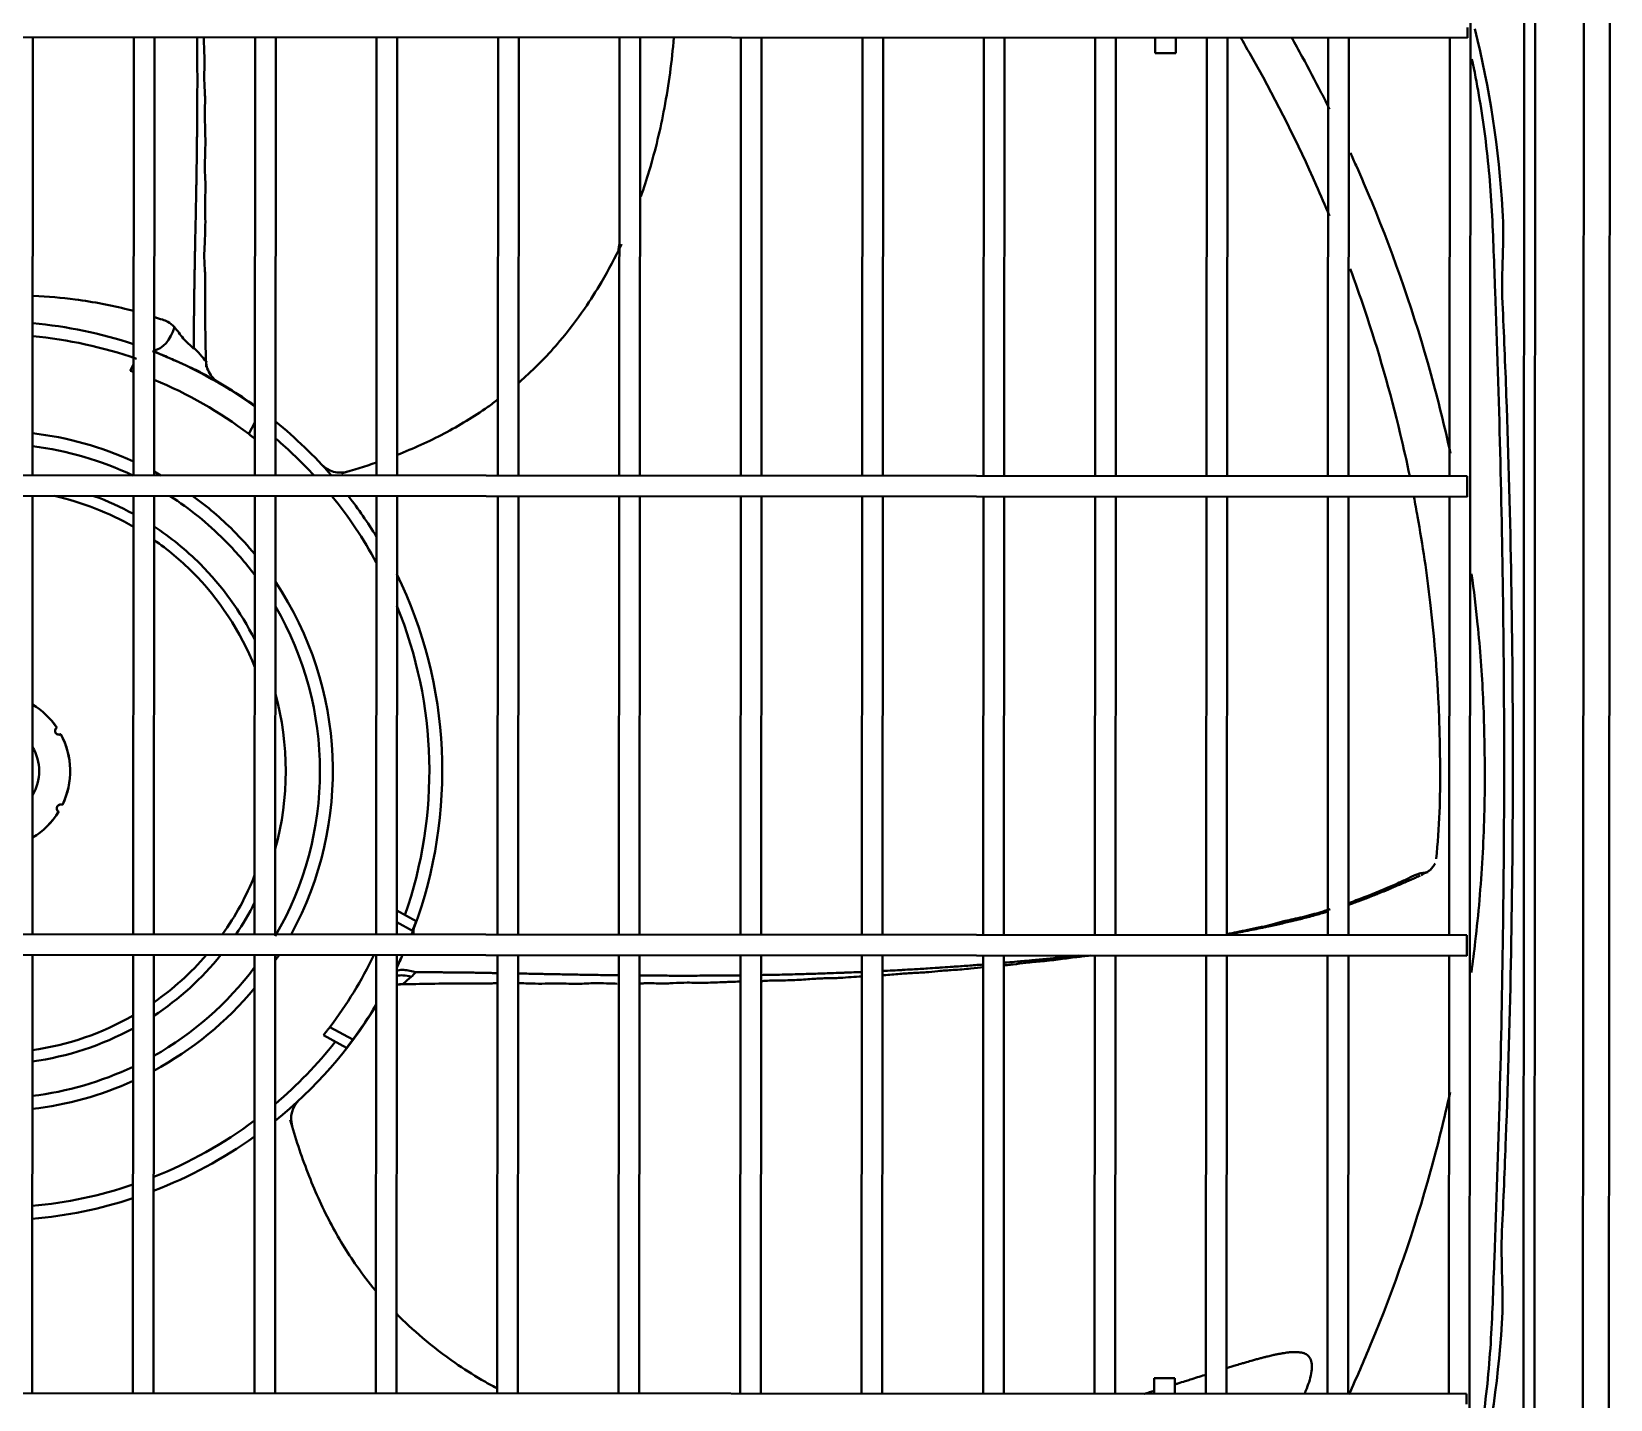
# Model space of a CAD drawing. Extents: x 58467 to 79089, y -33726 to -17391.
# Drawn here: x 72369.78 to 72400.33, y -20983.32 to -20956.85 of the extents above; entities that cross this region are included whole.
import ezdxf

# ---------------------------------------------------------------- set-up
doc = ezdxf.new("R2010")
doc.units = 0
doc.header["$LTSCALE"] = 100
doc.layers.add('+ENTE-ST-DOSEME USTU KONDDRENAJ', color=110, linetype='DOSEMEUSTUKONDENSDRENAJ_LINE', lineweight=40)
doc.linetypes.add('DOSEMEUSTUKONDENSDRENAJ_LINE', pattern='A,300,-40,["CD",Standard,S=15,R=0,X=-35,Y=-7.5],0', length=340)

# ---------------------------------------------------------------- blocks, each defined once
blk = doc.blocks.new('FUAYE KLİMA SANT')
at = {"color": 3}
for p, q in [((54187.123, -33702.141, 1.271), (54187.165, -33634.136, 1.271)), ((54187.665, -33634.136, 1.271), (54187.623, -33702.141, 1.271)), ((54185.975, -33695.553, 1.271), (54186.004, -33646.802, 1.271)), ((54186.217, -33646.65, 1.271), (54186.187, -33695.705, 1.271)), ((54184.933, -33693.873, 1.271), (54184.961, -33648.48, 1.271)), ((54184.898, -33658.059, 1.271), (54184.898, -33657.859, 1.271)), ((54066.535, -33657.987, 1.271), (54184.898, -33658.059, 1.271)), ((54157.14, -33666.521, 1.271), (54157.145, -33658.042, 1.271)), ((54159.095, -33658.044, 1.271), (54159.09, -33666.522, 1.271)), ((54159.49, -33666.522, 1.271), (54159.495, -33658.044, 1.271)), ((54161.445, -33658.045, 1.271), (54161.439, -33666.524, 1.271)), ((54161.839, -33666.524, 1.271), (54161.844, -33658.045, 1.271)), ((54163.794, -33658.046, 1.271), (54163.789, -33666.525, 1.271)), ((54164.189, -33666.525, 1.271), (54164.194, -33658.047, 1.271)), ((54166.144, -33658.048, 1.271), (54166.139, -33666.526, 1.271)), ((54166.539, -33666.527, 1.271), (54166.544, -33658.048, 1.271)), ((54168.493, -33658.049, 1.271), (54168.488, -33666.528, 1.271)), ((54168.888, -33666.528, 1.271), (54168.893, -33658.05, 1.271)), ((54170.843, -33658.051, 1.271), (54170.838, -33666.529, 1.271)), ((54171.238, -33666.53, 1.271), (54171.243, -33658.051, 1.271)), ((54173.193, -33658.052, 1.271), (54173.188, -33666.531, 1.271)), ((54173.587, -33666.531, 1.271), (54173.593, -33658.052, 1.271)), ((54175.542, -33658.054, 1.271), (54175.537, -33666.532, 1.271)), ((54175.937, -33666.532, 1.271), (54175.942, -33658.054, 1.271)), ((54177.699, -33658.055, 1.271), (54177.694, -33666.533, 1.271)), ((54178.094, -33666.534, 1.271), (54178.099, -33658.055, 1.271)), ((54178.856, -33658.055, 1.271), (54178.856, -33658.355, 1.271)), ((54179.256, -33658.355, 1.271), (54179.256, -33658.055, 1.271)), ((54179.855, -33658.056, 1.271), (54179.85, -33666.534, 1.271)), ((54180.25, -33666.535, 1.271), (54180.256, -33658.056, 1.271)), ((54182.205, -33658.057, 1.271), (54182.2, -33666.536, 1.271)), ((54182.6, -33666.537, 1.271), (54182.605, -33658.057, 1.271)), ((54184.555, -33658.059, 1.271), (54184.55, -33666.538, 1.271)), ((54178.856, -33658.355, 1.271), (54179.256, -33658.355, 1.271)), ((54159.026, -33664.496, 1.271), (54159.091, -33664.377, 1.271)), ((54161.319, -33665.719, 1.271), (54161.44, -33665.5, 1.271)), ((54162.729, -33666.311, 1.271), (54162.747, -33666.331, 1.271)), ((54184.893, -33666.537, 1.271), (54066.53, -33666.465, 1.271)), ((54184.892, -33666.937, 1.271), (54184.893, -33666.737, 1.271)), ((54184.893, -33666.737, 1.271), (54184.893, -33666.537, 1.271)), ((54066.53, -33666.865, 1.271), (54184.892, -33666.937, 1.271)), ((54157.135, -33675.399, 1.271), (54157.14, -33666.921, 1.271)), ((54159.09, -33666.922, 1.271), (54159.084, -33675.4, 1.271)), ((54159.484, -33675.4, 1.271), (54159.489, -33666.922, 1.271)), ((54161.439, -33666.924, 1.271), (54161.434, -33675.401, 1.271)), ((54161.834, -33675.401, 1.271), (54161.839, -33666.924, 1.271)), ((54163.789, -33666.925, 1.271), (54163.784, -33675.403, 1.271)), ((54164.184, -33675.403, 1.271), (54164.189, -33666.925, 1.271)), ((54166.138, -33666.926, 1.271), (54166.133, -33675.404, 1.271)), ((54166.533, -33675.404, 1.271), (54166.538, -33666.927, 1.271)), ((54168.488, -33666.928, 1.271), (54168.483, -33675.406, 1.271)), ((54168.883, -33675.406, 1.271), (54168.888, -33666.928, 1.271)), ((54170.838, -33666.929, 1.271), (54170.833, -33675.407, 1.271)), ((54171.232, -33675.407, 1.271), (54171.238, -33666.93, 1.271)), ((54173.187, -33666.931, 1.271), (54173.182, -33675.408, 1.271)), ((54173.582, -33675.409, 1.271), (54173.587, -33666.931, 1.271)), ((54175.537, -33666.932, 1.271), (54175.532, -33675.41, 1.271)), ((54175.932, -33675.41, 1.271), (54175.937, -33666.932, 1.271)), ((54177.693, -33666.933, 1.271), (54177.688, -33675.411, 1.271)), ((54178.088, -33675.411, 1.271), (54178.093, -33666.934, 1.271)), ((54179.85, -33666.934, 1.271), (54179.845, -33675.413, 1.271)), ((54180.245, -33675.413, 1.271), (54180.25, -33666.935, 1.271)), ((54182.2, -33666.936, 1.271), (54182.195, -33675.414, 1.271)), ((54182.595, -33675.415, 1.271), (54182.6, -33666.936, 1.271)), ((54184.549, -33666.937, 1.271), (54184.544, -33675.416, 1.271)), ((54164.184, -33674.941, 1.271), (54164.558, -33675.146, 1.271)), ((54164.488, -33675.336, 1.271), (54164.184, -33675.169, 1.271)), ((54184.887, -33675.416, 1.271), (54066.524, -33675.344, 1.271)), ((54184.887, -33675.616, 1.271), (54184.887, -33675.416, 1.271)), ((54066.524, -33675.744, 1.271), (54184.887, -33675.816, 1.271)), ((54157.129, -33684.277, 1.271), (54157.134, -33675.799, 1.271)), ((54159.084, -33675.8, 1.271), (54159.079, -33684.278, 1.271)), ((54159.479, -33684.279, 1.271), (54159.484, -33675.8, 1.271)), ((54161.434, -33675.801, 1.271), (54161.429, -33684.28, 1.271)), ((54161.829, -33684.28, 1.271), (54161.834, -33675.801, 1.271)), ((54163.783, -33675.803, 1.271), (54163.778, -33684.281, 1.271)), ((54164.178, -33684.281, 1.271), (54164.183, -33675.803, 1.271)), ((54166.133, -33675.804, 1.271), (54166.128, -33684.283, 1.271)), ((54166.528, -33684.283, 1.271), (54166.533, -33675.804, 1.271)), ((54168.483, -33675.806, 1.271), (54168.477, -33684.284, 1.271)), ((54168.877, -33684.284, 1.271), (54168.883, -33675.806, 1.271)), ((54170.832, -33675.807, 1.271), (54170.827, -33684.286, 1.271)), ((54171.227, -33684.286, 1.271), (54171.232, -33675.807, 1.271)), ((54173.182, -33675.808, 1.271), (54173.177, -33684.287, 1.271)), ((54173.577, -33684.287, 1.271), (54173.582, -33675.809, 1.271)), ((54175.532, -33675.81, 1.271), (54175.526, -33684.288, 1.271)), ((54175.926, -33684.289, 1.271), (54175.931, -33675.81, 1.271)), ((54177.688, -33675.811, 1.271), (54177.683, -33684.29, 1.271)), ((54178.083, -33684.29, 1.271), (54178.088, -33675.811, 1.271)), ((54179.845, -33675.813, 1.271), (54179.839, -33684.291, 1.271)), ((54180.239, -33684.291, 1.271), (54180.245, -33675.813, 1.271)), ((54180.24, -33684.291, 1.271), (54180.245, -33675.813, 1.271)), ((54182.194, -33675.814, 1.271), (54182.189, -33684.293, 1.271)), ((54182.589, -33684.293, 1.271), (54182.594, -33675.814, 1.271)), ((54184.544, -33675.815, 1.271), (54184.539, -33684.294, 1.271)), ((54184.887, -33675.816, 1.271), (54184.887, -33675.616, 1.271)), ((54163.21, -33677.6, 1.271), (54162.765, -33677.356, 1.271)), ((54162.89, -33677.196, 1.271), (54163.333, -33677.439, 1.271)), ((54162.298, -33678.606, 1.271), (54162.278, -33678.624, 1.271)), ((54178.84, -33683.991, 1.271), (54178.84, -33684.291, 1.271)), ((54179.24, -33684.291, 1.271), (54179.24, -33683.991, 1.271)), ((54184.882, -33684.295, 1.271), (54066.519, -33684.223, 1.271)), ((54184.882, -33684.495, 1.271), (54184.882, -33684.295, 1.271))]:
    blk.add_line(p, q, dxfattribs=at)
at = {"color": 3, "extrusion": (0, 0, -1)}
for centre, radius, start, end in [((-54156.366, -33672.243, -1.271), 8.699, 95.1136, 108.2553), ((-54156.366, -33672.243, -1.271), 8.699, 117.7046, 125.6824), ((-54156.366, -33672.243, -1.271), 8.191, 112.4245, 127.2082), ((-54156.366, -33672.243, -1.271), 8.699, 128.9956, 138.8965), ((-54156.366, -33672.243, -1.271), 6.582, 96.7455, 114.4361), ((-54156.366, -33672.243, -1.271), 6.582, 118.3174, 119.6336), ((-54156.366, -33672.243, -1.271), 5.671, 110.2174, 118.683), ((-54156.366, -33672.243, -1.271), 6.582, 126.0574, 135.0349), ((-54156.366, -33672.243, -1.271), 8.699, 142.3068, 148.5646), ((-54156.366, -33672.243, -1.271), 5.671, 123.4024, 135.0349), ((-54156.366, -33672.243, -1.271), 6.582, 135.0349, 140.3955), ((-54156.366, -33672.243, -1.271), 5.671, 135.0349, 153.3949), ((-54156.366, -33672.243, -1.271), 8.699, 154.0479, 200.4706), ((-54156.366, -33672.243, -1.271), 6.582, 146.223, 208.683), ((-54156.366, -33672.243, -1.271), 1.5, 120.9344, 145.9198), ((-54156.366, -33672.243, -1.271), 1.5, 120.9345, 145.82), ((-54156.366, -33672.243, -1.271), 5.671, 164.6955, 195.363), ((-54157.649, -33671.466, -1.271), 0.075, 240.2174, 57.3523), ((-54156.366, -33672.243, -1.271), 1.5, 151.5498, 205.82), ((-54156.366, -33672.243, -1.271), 1.5, 151.65, 205.9198), ((-54156.366, -33672.243, -1.271), 1.5, 211.5498, 239.1343), ((-54156.366, -33672.243, -1.271), 1.5, 211.65, 239.1342), ((-54157.681, -33672.965, -1.271), 0.075, 300.2174, 117.3523), ((-54156.366, -33672.243, -1.271), 5.671, 206.6636, 213.8411), ((-54156.366, -33672.243, -1.271), 5.671, 218.8586, 236.6561), ((-54156.366, -33672.243, -1.271), 6.582, 212.7274, 213.8355), ((-54156.366, -33672.243, -1.271), 8.191, 205.7646, 217.2082), ((-54156.366, -33672.243, -1.271), 6.582, 219.663, 241.7411), ((-54156.366, -33672.243, -1.271), 8.699, 211.5066, 231.0756), ((-54156.366, -33672.243, -1.271), 5.671, 241.3755, 262.2274), ((-54156.366, -33672.243, -1.271), 6.582, 245.6224, 263.313), ((-54156.366, -33672.243, -1.271), 8.699, 234.3889, 249.0177), ((-54156.366, -33672.243, -1.271), 8.699, 251.8137, 264.9541)]:
    blk.add_arc(centre, radius, start, end, dxfattribs=at)
at = {"color": 3}
for radius, start, end in [(8.449, 70.7519, 84.7355), (8.691, 54.2818, 69.1503), (8.449, 42.602, 49.6204), (6.332, 64.6189, 82.9789), (5.455, 60.0514, 77.3314), (6.332, 44.9651, 57.1657), (8.449, 28.5452, 39.0158), (5.455, 44.9651, 55.0789), (6.332, 36.7751, 44.9651), (5.455, 21.627, 44.9651), (6.332, 329.7082, 30.222), (8.449, 340.7519, 22.2239), (0.9, 328.8251, 31.1051), (5.455, 324.6176, 338.3032), (5.455, 304.8513, 319.2851), (8.691, 334.0802, 335.8148), (6.332, 299.4851, 323.1551), (8.691, 323.28, 328.5769), (5.455, 278.0876, 299.8789), (8.449, 310.3079, 321.6783), (6.332, 276.9514, 295.407), (8.449, 291.6355, 306.837), (8.449, 275.196, 288.7441)]:
    blk.add_arc((54156.366, -33672.243, 1.271), radius, start, end, dxfattribs=at)
at = {"color": 3, "extrusion": (5.24685e-06, -5.62791e-06, 1)}
blk.add_arc((54163.094, -33665.969, 1.746), 0.5, 223.0528, 286.4376, dxfattribs=at)
at = {"color": 3, "extrusion": (-5.90122e-06, -5.50166e-06, 1)}
blk.add_arc((54162.64, -33678.97, 1.135), 0.5, 133.0528, 196.4386, dxfattribs=at)
at = {"color": 3}
for centre, major_axis, ratio, start_param, end_param in [((54159.583, -33663.625, 1.271), (-0.175, -0.468), 0.588101, 0.279088, 1.726902), ((54164.984, -33675.46, 1.271), (-0.468, 0.175), 0.588101, 0, 0.392495), ((54164.51, -33676.519, 1.271), (-0.443, 0.232), 0.512974, -1.203049, -0.512348)]:
    blk.add_ellipse(centre, major_axis=major_axis, ratio=ratio, start_param=start_param, end_param=end_param, dxfattribs=at)
for points, knots in [([(54185.041, -33657.882, 1.271), (54185.327, -33659.035, 1.271), (54185.506, -33660.207, 1.271), (54185.614, -33661.992, 1.271), (54185.55, -33662.589, 1.271), (54185.604, -33663.782, 1.271), (54185.629, -33664.379, 1.271), (54185.736, -33667.367, 1.271), (54185.778, -33669.764, 1.271), (54185.777, -33672.161, 1.271)], [0, 0, 0, 0, 0.25, 0.25, 0.375, 0.375, 0.5, 0.5, 1, 1, 1, 1]), ([(54160.26, -33664.057, 1.271), (54160.26, -33664.041, 1.271), (54160.26, -33664, 1.271), (54160.26, -33663.916, 1.271), (54160.259, -33663.824, 1.271), (54160.26, -33663.73, 1.271), (54160.26, -33663.646, 1.271), (54160.26, -33663.564, 1.271), (54160.261, -33663.469, 1.271), (54160.262, -33663.369, 1.271), (54160.263, -33663.257, 1.271), (54160.264, -33663.158, 1.271), (54160.265, -33663.052, 1.271), (54160.267, -33662.952, 1.271), (54160.269, -33662.851, 1.271), (54160.271, -33662.736, 1.271), (54160.272, -33662.634, 1.271), (54160.275, -33662.517, 1.271), (54160.277, -33662.4, 1.271), (54160.279, -33662.28, 1.271), (54160.281, -33662.175, 1.271), (54160.283, -33662.067, 1.271), (54160.286, -33661.944, 1.271), (54160.288, -33661.817, 1.271), (54160.291, -33661.691, 1.271), (54160.294, -33661.565, 1.271), (54160.296, -33661.441, 1.271), (54160.298, -33661.315, 1.271), (54160.301, -33661.191, 1.271), (54160.303, -33661.066, 1.271), (54160.306, -33660.941, 1.271), (54160.308, -33660.815, 1.271), (54160.31, -33660.689, 1.271), (54160.312, -33660.545, 1.271), (54160.314, -33660.416, 1.271), (54160.316, -33660.268, 1.271), (54160.318, -33660.135, 1.271), (54160.319, -33660.003, 1.271), (54160.321, -33659.855, 1.271), (54160.322, -33659.725, 1.271), (54160.323, -33659.58, 1.271), (54160.324, -33659.45, 1.271), (54160.325, -33659.304, 1.271), (54160.325, -33659.158, 1.271), (54160.326, -33659.011, 1.271), (54160.326, -33658.863, 1.271), (54160.326, -33658.73, 1.271), (54160.325, -33658.579, 1.271), (54160.325, -33658.443, 1.271), (54160.324, -33658.275, 1.271), (54160.323, -33658.153, 1.271), (54160.322, -33658.065, 1.271), (54160.322, -33658.043, 1.271)], [0, 0, 0, 0, 0.009657, 0.02509, 0.048239, 0.063672, 0.079104, 0.094537, 0.109969, 0.133118, 0.148551, 0.1717, 0.187132, 0.202565, 0.225714, 0.241146, 0.264295, 0.279728, 0.302877, 0.326025, 0.341458, 0.356891, 0.380039, 0.403188, 0.418621, 0.44177, 0.464919, 0.480351, 0.5035, 0.526649, 0.542082, 0.56523, 0.588379, 0.603812, 0.634677, 0.65011, 0.673259, 0.696407, 0.71184, 0.742705, 0.758138, 0.781287, 0.804435, 0.827584, 0.850733, 0.873882, 0.897031, 0.912464, 0.943329, 0.958761, 0.989626, 1, 1, 1, 1]), ([(54160.498, -33664.424, 1.271), (54160.491, -33664.229, 1.271), (54160.48, -33663.832, 1.271), (54160.477, -33663.41, 1.271), (54160.476, -33663.125, 1.271), (54160.477, -33663.002, 1.271), (54160.476, -33662.871, 1.271), (54160.478, -33662.762, 1.271), (54160.477, -33662.661, 1.271), (54160.471, -33662.499, 1.271), (54160.454, -33662.315, 1.271), (54160.47, -33662.034, 1.271), (54160.486, -33661.649, 1.271), (54160.475, -33661.34, 1.271), (54160.48, -33661.093, 1.271), (54160.483, -33660.968, 1.271), (54160.482, -33660.785, 1.271), (54160.464, -33660.589, 1.271), (54160.478, -33660.308, 1.271), (54160.485, -33659.98, 1.271), (54160.47, -33659.662, 1.271), (54160.473, -33659.421, 1.271), (54160.476, -33659.259, 1.271), (54160.475, -33659.176, 1.271), (54160.466, -33659.023, 1.271), (54160.458, -33658.845, 1.271), (54160.463, -33658.628, 1.271), (54160.464, -33658.375, 1.271), (54160.454, -33658.183, 1.271), (54160.449, -33658.059, 1.271), (54160.448, -33658.043, 1.271)], [0, 0, 0, 0, 0.086927, 0.17607, 0.186813, 0.212809, 0.232759, 0.251976, 0.264118, 0.276953, 0.324589, 0.364075, 0.406459, 0.489914, 0.52257, 0.535292, 0.546877, 0.601972, 0.636018, 0.672402, 0.744707, 0.800023, 0.809861, 0.818716, 0.836443, 0.879261, 0.904512, 0.931969, 0.990672, 1, 1, 1, 1]), ([(54169.544, -33658.05, 1.271), (54169.508, -33658.505, 1.271), (54169.392, -33659.373, 1.271), (54169.148, -33660.398, 1.271), (54168.965, -33660.963, 1.271), (54168.907, -33661.128, 1.271)], [0, 0, 0, 0, 0.437836, 0.834264, 1, 1, 1, 1]), ([(54182.227, -33661.497, 1.271), (54182.145, -33661.3, 1.271), (54181.717, -33660.303, 1.271), (54181.143, -33659.152, 1.271), (54180.601, -33658.208, 1.271), (54180.509, -33658.051, 1.271)], [0, 0, 0, 0, 0.170646, 0.861893, 1, 1, 1, 1]), ([(54181.493, -33658.044, 1.271), (54181.564, -33658.17, 1.271), (54181.762, -33658.526, 1.271), (54182.007, -33658.99, 1.271), (54182.178, -33659.33, 1.271), (54182.231, -33659.436, 1.271)], [0, 0, 0, 0, 0.275017, 0.774969, 1, 1, 1, 1]), ([(54185.608, -33672.281, 1.271), (54185.609, -33670.208, 1.271), (54185.583, -33668.135, 1.271), (54185.505, -33665.028, 1.271), (54185.473, -33663.992, 1.271), (54185.414, -33662.439, 1.271), (54185.398, -33661.921, 1.271), (54185.343, -33660.888, 1.271), (54185.296, -33660.375, 1.271), (54185.164, -33659.396, 1.271), (54185.083, -33658.93, 1.271), (54184.985, -33658.466, 1.271)], [0, 0, 0, 0, 0.44833, 0.44833, 0.672495, 0.672495, 0.784577, 0.784577, 0.89666, 0.89666, 1, 1, 1, 1]), ([(54182.633, -33660.282, 1.271), (54182.67, -33660.362, 1.271), (54182.812, -33660.677, 1.271), (54183.411, -33662.072, 1.271), (54184.049, -33663.928, 1.271), (54184.458, -33665.58, 1.271), (54184.571, -33666.097, 1.271)], [0, 0, 0, 0, 0.043362, 0.168663, 0.74173, 1, 1, 1, 1]), ([(54168.529, -33662.051, 1.271), (54168.412, -33662.3, 1.271), (54168.189, -33662.724, 1.271), (54167.79, -33663.352, 1.271), (54167.304, -33663.99, 1.271), (54166.857, -33664.452, 1.271), (54166.575, -33664.702, 1.271), (54166.544, -33664.729, 1.271)], [0, 0, 0, 0, 0.248237, 0.430741, 0.666692, 0.9639, 1, 1, 1, 1]), ([(54183.782, -33666.537, 1.271), (54183.725, -33666.264, 1.271), (54183.485, -33665.191, 1.271), (54183.103, -33663.852, 1.271), (54182.727, -33662.787, 1.271), (54182.63, -33662.525, 1.271)], [0, 0, 0, 0, 0.204786, 0.80511, 1, 1, 1, 1]), ([(54157.157, -33663.048, 1.271), (54157.435, -33663.061, 1.271), (54157.703, -33663.085, 1.271), (54158.323, -33663.167, 1.271), (54158.664, -33663.232, 1.271), (54159.02, -33663.321, 1.271), (54159.058, -33663.331, 1.271), (54159.097, -33663.341, 1.271)], [0, 0, 0, 0, 0.387206, 0.387206, 0.93276, 0.93276, 1, 1, 1, 1]), ([(54159.492, -33663.457, 1.271), (54159.547, -33663.475, 1.271), (54159.601, -33663.493, 1.271), (54159.686, -33663.518, 1.271), (54159.718, -33663.532, 1.271), (54159.793, -33663.575, 1.271), (54159.838, -33663.606, 1.271), (54159.883, -33663.654, 1.271)], [0, 0, 0, 0, 0.427919, 0.427919, 0.71396, 0.71396, 1, 1, 1, 1]), ([(54159.883, -33663.654, 1.271), (54159.941, -33663.716, 1.271), (54159.991, -33663.799, 1.271), (54160.116, -33663.945, 1.271), (54160.192, -33664.006, 1.271), (54160.258, -33664.071, 1.271)], [0, 0, 0, 0, 0.5, 0.5, 1, 1, 1, 1]), ([(54160.257, -33664.464, 1.271), (54160.236, -33664.455, 1.271), (54160.216, -33664.445, 1.271), (54160.099, -33664.391, 1.271), (54160.002, -33664.347, 1.271), (54159.819, -33664.266, 1.271), (54159.732, -33664.227, 1.271), (54159.595, -33664.168, 1.271), (54159.543, -33664.146, 1.271), (54159.491, -33664.125, 1.271)], [0, 0, 0, 0, 0.08108, 0.08108, 0.461663, 0.461663, 0.79753, 0.79753, 1, 1, 1, 1]), ([(54160.26, -33664.057, 1.271), (54160.26, -33664.057, 1.271), (54160.26, -33664.057, 1.271), (54160.291, -33664.086, 1.271), (54160.32, -33664.116, 1.271), (54160.347, -33664.147, 1.271)], [0, 0, 0, 0, 0.000046, 0.000046, 1, 1, 1, 1]), ([(54160.347, -33664.147, 1.271), (54160.394, -33664.199, 1.271), (54160.438, -33664.249, 1.271), (54160.481, -33664.305, 1.271), (54160.491, -33664.315, 1.271), (54160.493, -33664.312, 1.271)], [0, 0, 0, 0, 0.677972, 0.677972, 1, 1, 1, 1]), ([(54159.09, -33664.518, 1.271), (54159.076, -33664.513, 1.271), (54159.063, -33664.509, 1.271), (54159.042, -33664.502, 1.271), (54159.034, -33664.499, 1.271), (54159.027, -33664.496, 1.271), (54159.025, -33664.496, 1.271), (54159.026, -33664.496, 1.271)], [0, 0, 0, 0, 0.355105, 0.355105, 0.755417, 0.755417, 1, 1, 1, 1]), ([(54160.74, -33664.724, 1.271), (54160.741, -33664.724, 1.271), (54160.741, -33664.724, 1.271), (54160.741, -33664.724, 1.271), (54160.738, -33664.722, 1.271), (54160.735, -33664.721, 1.271), (54160.695, -33664.696, 1.271), (54160.622, -33664.637, 1.271), (54160.543, -33664.523, 1.271), (54160.499, -33664.407, 1.271), (54160.498, -33664.334, 1.271), (54160.5, -33664.307, 1.271)], [0, 0, 0, 0, 0.033603, 0.066016, 0.071783, 0.077551, 0.090545, 0.331487, 0.591566, 0.854337, 1, 1, 1, 1]), ([(54166.147, -33665.051, 1.271), (54166.08, -33665.101, 1.271), (54165.747, -33665.343, 1.271), (54165.11, -33665.731, 1.271), (54164.501, -33666.003, 1.271), (54164.191, -33666.125, 1.271)], [0, 0, 0, 0, 0.112654, 0.555033, 1, 1, 1, 1]), ([(54161.441, -33665.813, 1.271), (54161.431, -33665.805, 1.271), (54161.419, -33665.796, 1.271), (54161.391, -33665.774, 1.271), (54161.374, -33665.761, 1.271), (54161.344, -33665.739, 1.271), (54161.332, -33665.729, 1.271), (54161.319, -33665.719, 1.271)], [0, 0, 0, 0, 0.33514, 0.33514, 0.728378, 0.728378, 1, 1, 1, 1]), ([(54184.294, -33673.943, 1.271), (54184.324, -33673.64, 1.271), (54184.367, -33673.048, 1.271), (54184.373, -33672.046, 1.271), (54184.35, -33671.013, 1.271), (54184.281, -33669.949, 1.271), (54184.161, -33668.744, 1.271), (54184.013, -33667.745, 1.271), (54183.887, -33667.064, 1.271), (54183.862, -33666.937, 1.271)], [0, 0, 0, 0, 0.125694, 0.246952, 0.424132, 0.567334, 0.705272, 0.945108, 1, 1, 1, 1]), ([(54184.98, -33668.424, 1.271), (54185.024, -33668.75, 1.271), (54185.117, -33669.551, 1.271), (54185.217, -33670.837, 1.271), (54185.23, -33671.797, 1.271), (54185.237, -33672.28, 1.271)], [0, 0, 0, 0, 0.254972, 0.625378, 1, 1, 1, 1]), ([(54185.777, -33672.161, 1.271), (54185.775, -33674.558, 1.271), (54185.731, -33676.954, 1.271), (54185.619, -33679.947, 1.271), (54185.594, -33680.545, 1.271), (54185.538, -33681.74, 1.271), (54185.602, -33682.338, 1.271), (54185.49, -33684.124, 1.271), (54185.31, -33685.292, 1.271), (54185.023, -33686.439, 1.271)], [0, 0, 0, 0, 0.5, 0.5, 0.625, 0.625, 0.75, 0.75, 1, 1, 1, 1]), ([(54185.237, -33672.28, 1.271), (54185.234, -33672.555, 1.271), (54185.23, -33673.103, 1.271), (54185.193, -33673.922, 1.271), (54185.135, -33674.735, 1.271), (54185.061, -33675.473, 1.271), (54185.002, -33675.939, 1.271), (54184.976, -33676.138, 1.271)], [0, 0, 0, 0, 0.213165, 0.424969, 0.635409, 0.844484, 1, 1, 1, 1]), ([(54185.008, -33685.905, 1.271), (54185.083, -33685.532, 1.271), (54185.147, -33685.156, 1.271), (54185.273, -33684.262, 1.271), (54185.324, -33683.741, 1.271), (54185.383, -33682.701, 1.271), (54185.4, -33682.18, 1.271), (54185.461, -33680.617, 1.271), (54185.495, -33679.576, 1.271), (54185.577, -33676.45, 1.271), (54185.606, -33674.366, 1.271), (54185.608, -33672.281, 1.271)], [0, 0, 0, 0, 0.084354, 0.084354, 0.19881, 0.19881, 0.313265, 0.313265, 0.542177, 0.542177, 1, 1, 1, 1]), ([(54184.005, -33674.257, 1.271), (54184.037, -33674.24, 1.271), (54184.101, -33674.204, 1.271), (54184.175, -33674.163, 1.271), (54184.225, -33674.108, 1.271), (54184.258, -33674.057, 1.271), (54184.272, -33674.029, 1.271)], [0, 0, 0, 0, 0.181976, 0.413188, 0.708779, 1, 1, 1, 1]), ([(54182.595, -33674.799, 1.271), (54182.646, -33674.781, 1.271), (54182.904, -33674.688, 1.271), (54183.246, -33674.549, 1.271), (54183.604, -33674.393, 1.271), (54183.783, -33674.304, 1.271), (54183.895, -33674.25, 1.271), (54183.983, -33674.218, 1.271), (54184.075, -33674.21, 1.271), (54184.121, -33674.201, 1.271), (54184.139, -33674.199, 1.271)], [0, 0, 0, 0, 0.085996, 0.432677, 0.579521, 0.710147, 0.777201, 0.826739, 0.904569, 1, 1, 1, 1]), ([(54182.595, -33674.833, 1.271), (54182.623, -33674.823, 1.271), (54182.684, -33674.802, 1.271), (54182.768, -33674.771, 1.271), (54182.847, -33674.742, 1.271), (54182.925, -33674.713, 1.271), (54183.002, -33674.683, 1.271), (54183.088, -33674.649, 1.271), (54183.163, -33674.619, 1.271), (54183.235, -33674.589, 1.271), (54183.296, -33674.564, 1.271), (54183.356, -33674.538, 1.271), (54183.424, -33674.509, 1.271), (54183.491, -33674.481, 1.271), (54183.556, -33674.453, 1.271), (54183.608, -33674.43, 1.271), (54183.663, -33674.406, 1.271), (54183.709, -33674.387, 1.271), (54183.762, -33674.363, 1.271), (54183.804, -33674.345, 1.271), (54183.851, -33674.325, 1.271), (54183.892, -33674.307, 1.271), (54183.927, -33674.291, 1.271), (54183.965, -33674.275, 1.271), (54183.98, -33674.268, 1.271), (54183.985, -33674.266, 1.271)], [0, 0, 0, 0, 0.047147, 0.107974, 0.148526, 0.189077, 0.249904, 0.290456, 0.351283, 0.391834, 0.432386, 0.472937, 0.513489, 0.574316, 0.614867, 0.655419, 0.69597, 0.736522, 0.777073, 0.817625, 0.858176, 0.898727, 0.939279, 0.97983, 1, 1, 1, 1]), ([(54180.249, -33675.396, 1.271), (54180.315, -33675.384, 1.271), (54180.53, -33675.338, 1.271), (54180.741, -33675.298, 1.271), (54181.092, -33675.222, 1.271), (54181.296, -33675.158, 1.271), (54181.533, -33675.107, 1.271), (54181.713, -33675.067, 1.271), (54181.895, -33675.021, 1.271), (54182.042, -33674.977, 1.271), (54182.137, -33674.949, 1.271), (54182.197, -33674.931, 1.271), (54182.228, -33674.922, 1.271), (54182.244, -33674.917, 1.271)], [0, 0, 0, 0, 0.098734, 0.346332, 0.396322, 0.571696, 0.645977, 0.72631, 0.812723, 0.903867, 0.955533, 0.977657, 1, 1, 1, 1]), ([(54180.251, -33675.405, 1.271), (54180.274, -33675.401, 1.271), (54180.352, -33675.387, 1.271), (54180.457, -33675.368, 1.271), (54180.594, -33675.342, 1.271), (54180.703, -33675.321, 1.271), (54180.838, -33675.294, 1.271), (54180.946, -33675.271, 1.271), (54181.066, -33675.246, 1.271), (54181.172, -33675.223, 1.271), (54181.291, -33675.196, 1.271), (54181.41, -33675.169, 1.271), (54181.515, -33675.144, 1.271), (54181.62, -33675.118, 1.271), (54181.724, -33675.092, 1.271), (54181.827, -33675.065, 1.271), (54181.929, -33675.038, 1.271), (54182.029, -33675.01, 1.271), (54182.122, -33674.983, 1.271), (54182.177, -33674.967, 1.271), (54182.195, -33674.962, 1.271)], [0, 0, 0, 0, 0.032531, 0.11396, 0.154675, 0.236104, 0.276818, 0.358248, 0.398962, 0.460034, 0.521106, 0.582177, 0.643249, 0.683964, 0.745036, 0.806107, 0.846822, 0.907894, 0.968965, 1, 1, 1, 1]), ([(54164.558, -33675.146, 1.271), (54164.558, -33675.146, 1.271), (54164.557, -33675.15, 1.271), (54164.552, -33675.164, 1.271), (54164.548, -33675.174, 1.271), (54164.539, -33675.2, 1.271), (54164.533, -33675.216, 1.271), (54164.52, -33675.252, 1.271), (54164.512, -33675.272, 1.271), (54164.499, -33675.307, 1.271), (54164.494, -33675.322, 1.271), (54164.488, -33675.336, 1.271)], [0, 0, 0, 0, 0.211758, 0.211758, 0.423432, 0.423432, 0.636431, 0.636431, 0.852021, 0.852021, 1, 1, 1, 1]), ([(54175.929, -33675.953, 1.271), (54175.951, -33675.951, 1.271), (54176.036, -33675.944, 1.271), (54176.153, -33675.933, 1.271), (54176.31, -33675.919, 1.271), (54176.452, -33675.906, 1.271), (54176.61, -33675.891, 1.271), (54176.753, -33675.877, 1.271), (54176.895, -33675.863, 1.271), (54177.051, -33675.847, 1.271), (54177.189, -33675.832, 1.271), (54177.302, -33675.82, 1.271), (54177.353, -33675.814, 1.271), (54177.374, -33675.812, 1.271)], [0, 0, 0, 0, 0.045948, 0.175933, 0.240925, 0.370909, 0.468398, 0.565886, 0.663374, 0.760863, 0.890847, 0.955839, 1, 1, 1, 1]), ([(54175.929, -33676.002, 1.271), (54175.95, -33676, 1.271), (54176.008, -33675.996, 1.271), (54176.157, -33675.982, 1.271), (54176.374, -33675.947, 1.271), (54176.629, -33675.928, 1.271), (54176.857, -33675.905, 1.271), (54177.086, -33675.875, 1.271), (54177.313, -33675.842, 1.271), (54177.504, -33675.823, 1.271), (54177.606, -33675.812, 1.271)], [0, 0, 0, 0, 0.037568, 0.099793, 0.235444, 0.406173, 0.503648, 0.608785, 0.82508, 1, 1, 1, 1]), ([(54164.538, -33676.134, 1.271), (54164.448, -33676.105, 1.271), (54164.362, -33676.09, 1.271), (54164.247, -33676.089, 1.271), (54164.209, -33676.096, 1.271), (54164.181, -33676.108, 1.271)], [0, 0, 0, 0, 0.604116, 0.604116, 1, 1, 1, 1]), ([(54164.552, -33676.137, 1.271), (54164.552, -33676.137, 1.271), (54164.552, -33676.137, 1.271), (54164.523, -33676.168, 1.271), (54164.493, -33676.197, 1.271), (54164.463, -33676.224, 1.271)], [0, 0, 0, 0, 0.000046, 0.000046, 1, 1, 1, 1]), ([(54164.552, -33676.137, 1.271), (54164.568, -33676.137, 1.271), (54164.609, -33676.137, 1.271), (54164.694, -33676.136, 1.271), (54164.786, -33676.136, 1.271), (54164.88, -33676.136, 1.271), (54164.963, -33676.136, 1.271), (54165.045, -33676.137, 1.271), (54165.14, -33676.138, 1.271), (54165.241, -33676.138, 1.271), (54165.352, -33676.139, 1.271), (54165.451, -33676.141, 1.271), (54165.558, -33676.142, 1.271), (54165.657, -33676.143, 1.271), (54165.758, -33676.145, 1.271), (54165.873, -33676.147, 1.271), (54165.975, -33676.149, 1.271), (54166.068, -33676.151, 1.271), (54166.118, -33676.152, 1.271), (54166.138, -33676.152, 1.271)], [0, 0, 0, 0, 0.033268, 0.086429, 0.166172, 0.219334, 0.272495, 0.325657, 0.378819, 0.458561, 0.511723, 0.591466, 0.644627, 0.697789, 0.777532, 0.830693, 0.910436, 0.963598, 1, 1, 1, 1]), ([(54166.529, -33676.16, 1.271), (54166.574, -33676.161, 1.271), (54166.666, -33676.162, 1.271), (54166.792, -33676.165, 1.271), (54166.918, -33676.167, 1.271), (54167.044, -33676.17, 1.271), (54167.169, -33676.173, 1.271), (54167.294, -33676.175, 1.271), (54167.418, -33676.177, 1.271), (54167.543, -33676.18, 1.271), (54167.668, -33676.182, 1.271), (54167.794, -33676.184, 1.271), (54167.921, -33676.186, 1.271), (54168.064, -33676.188, 1.271), (54168.193, -33676.19, 1.271), (54168.341, -33676.192, 1.271), (54168.427, -33676.194, 1.271), (54168.48, -33676.194, 1.271), (54168.483, -33676.194, 1.271)], [0, 0, 0, 0, 0.071605, 0.144526, 0.19314, 0.266061, 0.338983, 0.387597, 0.460518, 0.533439, 0.582053, 0.654974, 0.727896, 0.77651, 0.873738, 0.922352, 0.995273, 1, 1, 1, 1]), ([(54168.88, -33676.198, 1.271), (54168.892, -33676.198, 1.271), (54168.937, -33676.199, 1.271), (54169.029, -33676.2, 1.271), (54169.159, -33676.201, 1.271), (54169.305, -33676.201, 1.271), (54169.451, -33676.202, 1.271), (54169.598, -33676.202, 1.271), (54169.746, -33676.202, 1.271), (54169.879, -33676.202, 1.271), (54170.03, -33676.202, 1.271), (54170.166, -33676.201, 1.271), (54170.334, -33676.2, 1.271), (54170.467, -33676.199, 1.271), (54170.631, -33676.198, 1.271), (54170.741, -33676.197, 1.271), (54170.818, -33676.196, 1.271), (54170.829, -33676.196, 1.271)], [0, 0, 0, 0, 0.018658, 0.069393, 0.145495, 0.221596, 0.297698, 0.3738, 0.449902, 0.526003, 0.576738, 0.678207, 0.728941, 0.83041, 0.881145, 0.982614, 1, 1, 1, 1]), ([(54171.234, -33676.189, 1.271), (54171.285, -33676.189, 1.271), (54171.37, -33676.187, 1.271), (54171.522, -33676.184, 1.271), (54171.657, -33676.181, 1.271), (54171.826, -33676.177, 1.271), (54171.978, -33676.173, 1.271), (54172.144, -33676.168, 1.271), (54172.291, -33676.164, 1.271), (54172.439, -33676.159, 1.271), (54172.602, -33676.153, 1.271), (54172.75, -33676.148, 1.271), (54172.913, -33676.141, 1.271), (54173.046, -33676.136, 1.271), (54173.147, -33676.131, 1.271), (54173.181, -33676.13, 1.271)], [0, 0, 0, 0, 0.079108, 0.130174, 0.232307, 0.283373, 0.385506, 0.462105, 0.538704, 0.615303, 0.691903, 0.794035, 0.845101, 0.947234, 1, 1, 1, 1]), ([(54173.583, -33676.196, 1.271), (54173.589, -33676.196, 1.271), (54173.711, -33676.187, 1.271), (54173.913, -33676.166, 1.271), (54174.126, -33676.151, 1.271), (54174.3, -33676.144, 1.271), (54174.463, -33676.136, 1.271), (54174.674, -33676.109, 1.271), (54174.906, -33676.094, 1.271), (54175.124, -33676.08, 1.271), (54175.327, -33676.061, 1.271), (54175.457, -33676.046, 1.271), (54175.535, -33676.037, 1.271)], [0, 0, 0, 0, 0.008799, 0.183646, 0.34505, 0.408603, 0.460825, 0.566791, 0.701254, 0.778856, 0.862109, 1, 1, 1, 1]), ([(54173.592, -33676.111, 1.271), (54173.62, -33676.109, 1.271), (54173.715, -33676.104, 1.271), (54173.841, -33676.098, 1.271), (54174.003, -33676.089, 1.271), (54174.148, -33676.081, 1.271), (54174.309, -33676.071, 1.271), (54174.47, -33676.061, 1.271), (54174.616, -33676.052, 1.271), (54174.777, -33676.041, 1.271), (54174.924, -33676.031, 1.271), (54175.089, -33676.019, 1.271), (54175.235, -33676.009, 1.271), (54175.38, -33675.998, 1.271), (54175.477, -33675.99, 1.271), (54175.525, -33675.986, 1.271), (54175.527, -33675.986, 1.271)], [0, 0, 0, 0, 0.043677, 0.144139, 0.194371, 0.294833, 0.370179, 0.445526, 0.545988, 0.596219, 0.696681, 0.772028, 0.847375, 0.922721, 0.998068, 1, 1, 1, 1]), ([(54164.182, -33676.384, 1.271), (54164.222, -33676.371, 1.271), (54164.265, -33676.362, 1.271), (54164.307, -33676.368, 1.271), (54164.308, -33676.369, 1.271)], [0, 0, 0, 0, 0.962907, 1, 1, 1, 1]), ([(54164.185, -33676.374, 1.271), (54164.381, -33676.367, 1.271), (54164.777, -33676.357, 1.271), (54165.199, -33676.354, 1.271), (54165.484, -33676.352, 1.271), (54165.607, -33676.354, 1.271), (54165.738, -33676.352, 1.271), (54165.847, -33676.355, 1.271), (54165.948, -33676.354, 1.271), (54166.042, -33676.35, 1.271), (54166.102, -33676.346, 1.271), (54166.136, -33676.344, 1.271)], [0, 0, 0, 0, 0.295836, 0.599217, 0.63578, 0.724251, 0.792145, 0.857546, 0.898871, 0.942551, 1, 1, 1, 1]), ([(54164.463, -33676.224, 1.271), (54164.411, -33676.27, 1.271), (54164.36, -33676.315, 1.271), (54164.304, -33676.358, 1.271), (54164.294, -33676.368, 1.271), (54164.297, -33676.37, 1.271)], [0, 0, 0, 0, 0.677972, 0.677972, 1, 1, 1, 1]), ([(54166.531, -33676.343, 1.271), (54166.545, -33676.344, 1.271), (54166.653, -33676.35, 1.271), (54166.96, -33676.362, 1.271), (54167.269, -33676.351, 1.271), (54167.516, -33676.357, 1.271), (54167.641, -33676.36, 1.271), (54167.824, -33676.358, 1.271), (54168.02, -33676.34, 1.271), (54168.27, -33676.353, 1.271), (54168.399, -33676.356, 1.271), (54168.45, -33676.357, 1.271)], [0, 0, 0, 0, 0.020061, 0.161151, 0.438961, 0.54767, 0.590018, 0.628584, 0.811988, 0.925322, 1, 1, 1, 1]), ([(54168.888, -33676.352, 1.271), (54168.916, -33676.351, 1.271), (54169.047, -33676.348, 1.271), (54169.188, -33676.35, 1.271), (54169.35, -33676.352, 1.271), (54169.433, -33676.352, 1.271), (54169.586, -33676.342, 1.271), (54169.764, -33676.335, 1.271), (54169.981, -33676.339, 1.271), (54170.234, -33676.34, 1.271), (54170.521, -33676.326, 1.271), (54170.718, -33676.318, 1.271), (54170.826, -33676.317, 1.271), (54170.831, -33676.317, 1.271)], [0, 0, 0, 0, 0.047203, 0.219949, 0.250675, 0.278328, 0.333689, 0.467407, 0.546264, 0.63201, 0.815334, 0.990362, 1, 1, 1, 1]), ([(54171.233, -33676.307, 1.271), (54171.25, -33676.306, 1.271), (54171.363, -33676.298, 1.271), (54171.535, -33676.294, 1.271), (54171.756, -33676.292, 1.271), (54171.995, -33676.283, 1.271), (54172.248, -33676.262, 1.271), (54172.462, -33676.252, 1.271), (54172.635, -33676.249, 1.271), (54172.793, -33676.246, 1.271), (54172.972, -33676.227, 1.271), (54173.113, -33676.219, 1.271), (54173.181, -33676.216, 1.271)], [0, 0, 0, 0, 0.026236, 0.165323, 0.245888, 0.332132, 0.514466, 0.68062, 0.745287, 0.79789, 0.90324, 1, 1, 1, 1]), ([(54162.765, -33677.356, 1.271), (54162.765, -33677.356, 1.271), (54162.768, -33677.353, 1.271), (54162.777, -33677.341, 1.271), (54162.784, -33677.332, 1.271), (54162.801, -33677.311, 1.271), (54162.811, -33677.297, 1.271), (54162.835, -33677.267, 1.271), (54162.848, -33677.25, 1.271), (54162.871, -33677.221, 1.271), (54162.88, -33677.208, 1.271), (54162.89, -33677.196, 1.271)], [0, 0, 0, 0, 0.211356, 0.211356, 0.422617, 0.422617, 0.635365, 0.635365, 0.851032, 0.851032, 1, 1, 1, 1]), ([(54163.333, -33677.439, 1.271), (54163.319, -33677.458, 1.271), (54163.305, -33677.476, 1.271), (54163.279, -33677.51, 1.271), (54163.267, -33677.527, 1.271), (54163.245, -33677.555, 1.271), (54163.236, -33677.567, 1.271), (54163.221, -33677.586, 1.271), (54163.216, -33677.593, 1.271), (54163.211, -33677.599, 1.271), (54163.21, -33677.6, 1.271), (54163.21, -33677.6, 1.271)], [0, 0, 0, 0, 0.217793, 0.217793, 0.435623, 0.435623, 0.652794, 0.652794, 0.867695, 0.867695, 1, 1, 1, 1]), ([(54184.564, -33678.459, 1.271), (54184.451, -33678.971, 1.271), (54184.041, -33680.625, 1.271), (54183.368, -33682.577, 1.271), (54182.753, -33683.983, 1.271), (54182.605, -33684.306, 1.271)], [0, 0, 0, 0, 0.254796, 0.827092, 1, 1, 1, 1]), ([(54163.771, -33682.291, 1.271), (54163.645, -33682.14, 1.271), (54163.326, -33681.722, 1.271), (54162.869, -33680.971, 1.271), (54162.446, -33680.016, 1.271), (54162.22, -33679.339, 1.271), (54162.124, -33678.989, 1.271)], [0, 0, 0, 0, 0.160983, 0.427877, 0.710763, 1, 1, 1, 1]), ([(54166.121, -33684.185, 1.271), (54166.022, -33684.132, 1.271), (54165.747, -33683.978, 1.271), (54165.257, -33683.666, 1.271), (54164.699, -33683.241, 1.271), (54164.333, -33682.901, 1.271), (54164.17, -33682.734, 1.271)], [0, 0, 0, 0, 0.139399, 0.390327, 0.714739, 1, 1, 1, 1]), ([(54181.729, -33683.506, 1.271), (54181.715, -33683.501, 1.271), (54181.689, -33683.495, 1.271), (54181.659, -33683.49, 1.271), (54181.613, -33683.485, 1.271), (54181.577, -33683.484, 1.271), (54181.533, -33683.484, 1.271), (54181.482, -33683.487, 1.271), (54181.436, -33683.492, 1.271), (54181.376, -33683.499, 1.271), (54181.324, -33683.507, 1.271), (54181.261, -33683.519, 1.271), (54181.201, -33683.53, 1.271), (54181.124, -33683.547, 1.271), (54181.046, -33683.565, 1.271), (54180.965, -33683.586, 1.271), (54180.892, -33683.604, 1.271), (54180.818, -33683.624, 1.271), (54180.73, -33683.649, 1.271), (54180.639, -33683.675, 1.271), (54180.533, -33683.706, 1.271), (54180.437, -33683.735, 1.271), (54180.34, -33683.764, 1.271), (54180.279, -33683.783, 1.271), (54180.245, -33683.794, 1.271), (54180.24, -33683.795, 1.271)], [0, 0, 0, 0, 0.061068, 0.102482, 0.143896, 0.18531, 0.226724, 0.268138, 0.309552, 0.350965, 0.392379, 0.433793, 0.475207, 0.516621, 0.578742, 0.620156, 0.66157, 0.702984, 0.744398, 0.806519, 0.847933, 0.910054, 0.951468, 0.992881, 1, 1, 1, 1]), ([(54181.745, -33684.295, 1.271), (54181.76, -33684.259, 1.271), (54181.819, -33684.117, 1.271), (54181.883, -33683.923, 1.271), (54181.892, -33683.721, 1.271), (54181.868, -33683.629, 1.271), (54181.832, -33683.572, 1.271), (54181.787, -33683.528, 1.271), (54181.747, -33683.509, 1.271), (54181.717, -33683.502, 1.271)], [0, 0, 0, 0, 0.125875, 0.501642, 0.656556, 0.790033, 0.847053, 0.89779, 1, 1, 1, 1]), ([(54178.84, -33683.991, 1.271), (54178.84, -33683.991, 1.271), (54178.842, -33683.991, 1.271), (54178.851, -33683.991, 1.271), (54178.86, -33683.991, 1.271), (54178.884, -33683.991, 1.271), (54178.899, -33683.991, 1.271), (54178.935, -33683.991, 1.271), (54178.955, -33683.991, 1.271), (54178.997, -33683.991, 1.271), (54179.02, -33683.991, 1.271), (54179.065, -33683.991, 1.271), (54179.087, -33683.991, 1.271), (54179.129, -33683.991, 1.271), (54179.149, -33683.991, 1.271), (54179.184, -33683.991, 1.271), (54179.199, -33683.991, 1.271), (54179.223, -33683.991, 1.271), (54179.231, -33683.991, 1.271), (54179.239, -33683.991, 1.271), (54179.24, -33683.991, 1.271), (54179.24, -33683.991, 1.271)], [0, 0, 0, 0, 0.072796, 0.072796, 0.180355, 0.180355, 0.287914, 0.287914, 0.395473, 0.395473, 0.503031, 0.503031, 0.61059, 0.61059, 0.718149, 0.718149, 0.825708, 0.825708, 0.933267, 0.933267, 1, 1, 1, 1]), ([(54179.828, -33683.925, 1.271), (54179.823, -33683.926, 1.271), (54179.772, -33683.943, 1.271), (54179.675, -33683.973, 1.271), (54179.548, -33684.013, 1.271), (54179.425, -33684.052, 1.271), (54179.327, -33684.083, 1.271), (54179.26, -33684.105, 1.271), (54179.241, -33684.11, 1.271)], [0, 0, 0, 0, 0.02815, 0.268086, 0.508023, 0.66798, 0.907917, 1, 1, 1, 1]), ([(54178.84, -33684.235, 1.271), (54178.809, -33684.244, 1.271), (54178.744, -33684.264, 1.271), (54178.676, -33684.285, 1.271), (54178.64, -33684.296, 1.271), (54178.638, -33684.296, 1.271)], [0, 0, 0, 0, 0.464341, 0.973106, 1, 1, 1, 1])]:
    blk.add_open_spline(points, degree=3, knots=knots, dxfattribs=at)
for points, degree in [([(54168.496, -33662.04, 1.271), (54168.486, -33662.085, 1.271), (54168.477, -33662.131, 1.271), (54168.471, -33662.177, 1.271)], 3), ([(54160.258, -33664.071, 1.271), (54160.259, -33664.067, 1.271), (54160.26, -33664.062, 1.271), (54160.26, -33664.057, 1.271)], 3), ([(54160.41, -33664.541, 1.271), (54160.36, -33664.515, 1.271), (54160.309, -33664.489, 1.271), (54160.257, -33664.464, 1.271)], 3), ([(54162.729, -33666.312, 1.271), (54162.725, -33666.306, 1.271), (54162.751, -33666.335, 1.271)], 2), ([(54163.794, -33666.272, 1.271), (54163.57, -33666.351, 1.271), (54163.343, -33666.422, 1.271), (54163.112, -33666.485, 1.271)], 3), ([(54157.685, -33671.528, 1.271), (54157.659, -33671.543, 1.271), (54157.6, -33671.528, 1.271), (54157.568, -33671.476, 1.271), (54157.582, -33671.417, 1.271), (54157.607, -33671.4, 1.271)], 2), ([(54157.644, -33673.028, 1.271), (54157.618, -33673.012, 1.271), (54157.602, -33672.954, 1.271), (54157.631, -33672.9, 1.271), (54157.689, -33672.882, 1.271), (54157.716, -33672.896, 1.271)], 2), ([(54164.469, -33675.403, 1.271), (54164.485, -33675.364, 1.271), (54164.501, -33675.324, 1.271), (54164.516, -33675.285, 1.271)], 3), ([(54164.183, -33676.051, 1.271), (54164.221, -33675.969, 1.271), (54164.258, -33675.886, 1.271), (54164.295, -33675.803, 1.271)], 3), ([(54164.538, -33676.134, 1.271), (54164.543, -33676.136, 1.271), (54164.547, -33676.136, 1.271), (54164.552, -33676.136, 1.271)], 3), ([(54162.298, -33678.606, 1.271), (54162.303, -33678.601, 1.271), (54162.274, -33678.627, 1.271)], 2)]:
    blk.add_open_spline(points, degree=degree, dxfattribs=at)

msp = doc.modelspace()

# ---------------------------------------------------------------- block references
at = {"layer": '+ENTE-ST-DOSEME USTU KONDDRENAJ', "color": 3, "linetype": 'Continuous'}
msp.add_blockref('FUAYE KLİMA SANT', (18212.664, 12701.082), dxfattribs=at)

doc.saveas('drawing.dxf')
